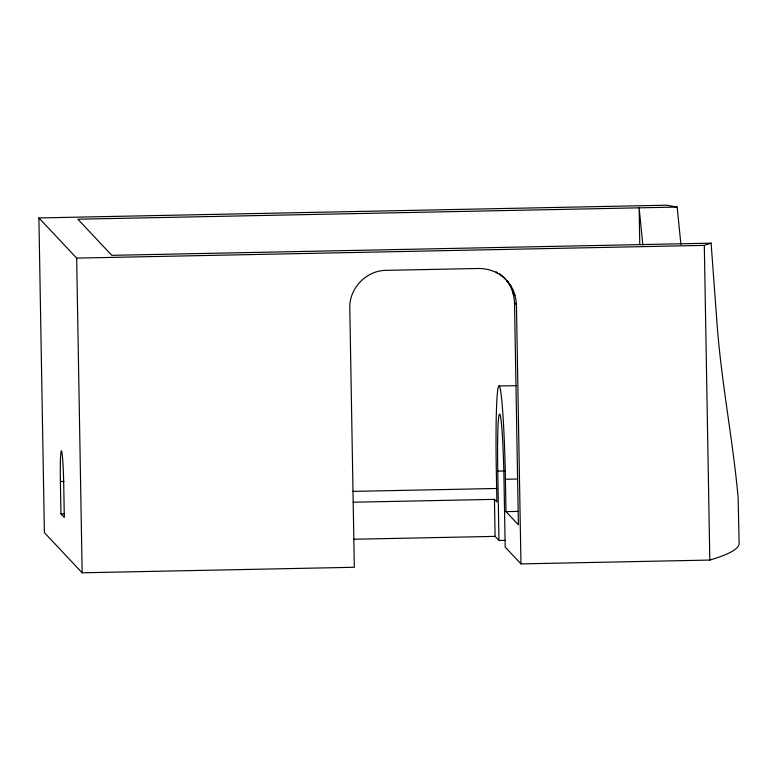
<?xml version="1.0" encoding="UTF-8"?>
<svg xmlns="http://www.w3.org/2000/svg" width="778" height="778" viewBox="0 0 778 778"><rect width="100%" height="100%" fill="white"/><g stroke="black" fill="none" stroke-linecap="round" stroke-linejoin="round"><path stroke-width="1.17" d="M680.886 244.321L677.171 207.065L666.552 205.207L38.9 217.937L76.662 258.111L704.314 245.381L711.102 243.174L716.645 318.358C720.632 378.371 732.604 437.499 738.118 497.23L739.1 542.441A1469.71 82.04 -1 0 1 709.808 560.063L520.959 563.894L505.185 547.109L503.969 477.692A60.266 3.044 88.8 0 0 499.816 414.227A60.266 3.044 88.8 0 0 497.755 471.089L498.97 540.496L504.98 540.379M677.171 207.065L77.839 219.221L111.779 255.33L711.102 243.174M353.173 502.228L494.448 499.359L496.86 501.927L496.296 469.533A88.556 4.473 88.8 0 1 499.32 385.985L516.281 385.645M497.755 471.089L504.971 470.933M60.392 481.514A32.452 1.644 88.8 0 1 61.501 450.9A32.452 1.644 88.8 0 1 63.738 485.073L64.302 517.467L60.956 513.908L60.392 481.514L63.971 481.436M499.32 385.985A88.556 4.473 88.8 0 1 505.428 479.248L517.448 479.005M352.395 491.404L496.967 488.477M60.956 513.908L64.535 513.83M505.428 479.248L505.992 511.642L518.022 511.399M353.825 539.242L495.1 536.382L498.97 540.496M38.9 217.937L44.395 532.619L82.157 572.793L354.321 567.279L349.799 308.127C349.108 288.259 366.312 270.413 386.18 270.355L478.752 268.478C488.477 268.536 498.124 271.95 505.126 278.787L501.372 275.198M520.959 563.894L516.436 304.743C515.892 295.805 512.955 286.742 506.478 280.333C511.661 286.654 513.995 294.648 514.521 302.71L518.401 524.839L505.992 511.642M499.525 273.632L501.431 275.675M509.24 284.301L511.146 286.333M496.082 271.707L497.356 273.059M511.457 288.599L513.363 290.641M513.091 293.16L515.007 295.193M514.521 302.71L516.436 304.743M503.22 276.754L508.384 282.365M642.852 245.099L639.127 207.833L639.759 244.204M704.314 245.381L709.808 560.063M494.448 499.359L495.1 536.382M76.662 258.111L82.157 572.793"/></g></svg>
